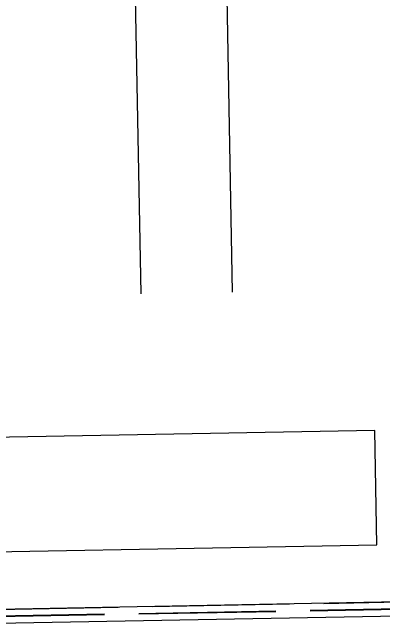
# Model space of a CAD drawing. Header units: millimetres. Extents: x 3476 to 38328, y 1439 to 26921.
# Drawn here: x 19250 to 20063, y 10831 to 12177 of the extents above; entities that cross this region are included whole.
import ezdxf

# ---------------------------------------------------------------- set-up
doc = ezdxf.new("R2010")
doc.units = ezdxf.units.MM
doc.header["$LTSCALE"] = 100
doc.header["$MEASUREMENT"] = 0
doc.linetypes.add('ACAD_ISO02W100', pattern=[15, 12, -3])
for name, color, linetype in [('--W-FIGUUR-25', 5, 'CONTINUOUS'), ('A-CIRCULATIE', 4, 'CONTINUOUS'), ('Platen', 6, 'CONTINUOUS'), ('Profielen', 2, 'CONTINUOUS')]:
    doc.layers.add(name, color=color, linetype=linetype)

msp = doc.modelspace()

# ---------------------------------------------------------------- linework, layer by layer
at = {"layer": '--W-FIGUUR-25'}
msp.add_lwpolyline([(18844.03, 11238.74), (18848.61, 10988.78), (20048.35, 11010.77), (20043.77, 11260.73)], close=True, dxfattribs=at)
at = {"layer": 'A-CIRCULATIE'}
for p, q in [((19532.21, 11560.35), (19446.09, 16259.56)), ((19732.18, 11564.02), (19646.05, 16263.23))]:
    msp.add_line(p, q, dxfattribs=at)
at = {"layer": 'Platen', "color": 8, "linetype": 'ACAD_ISO02W100', "ltscale": 0.25}
for p, q in [((18807.14, 10861.61), (20457.67, 10891.86)), ((18777.41, 10846.62), (20487.93, 10877.97)), ((18777.43, 10845.52), (20487.95, 10876.87))]:
    msp.add_line(p, q, dxfattribs=at)
at = {"layer": 'Profielen', "linetype": 'Continuous', "ltscale": 0.25}
for p, q in [((20487.67, 10892.41), (18777.14, 10861.06)), ((18777.69, 10831.07), (20488.22, 10862.42))]:
    msp.add_line(p, q, dxfattribs=at)

doc.saveas('drawing.dxf')
